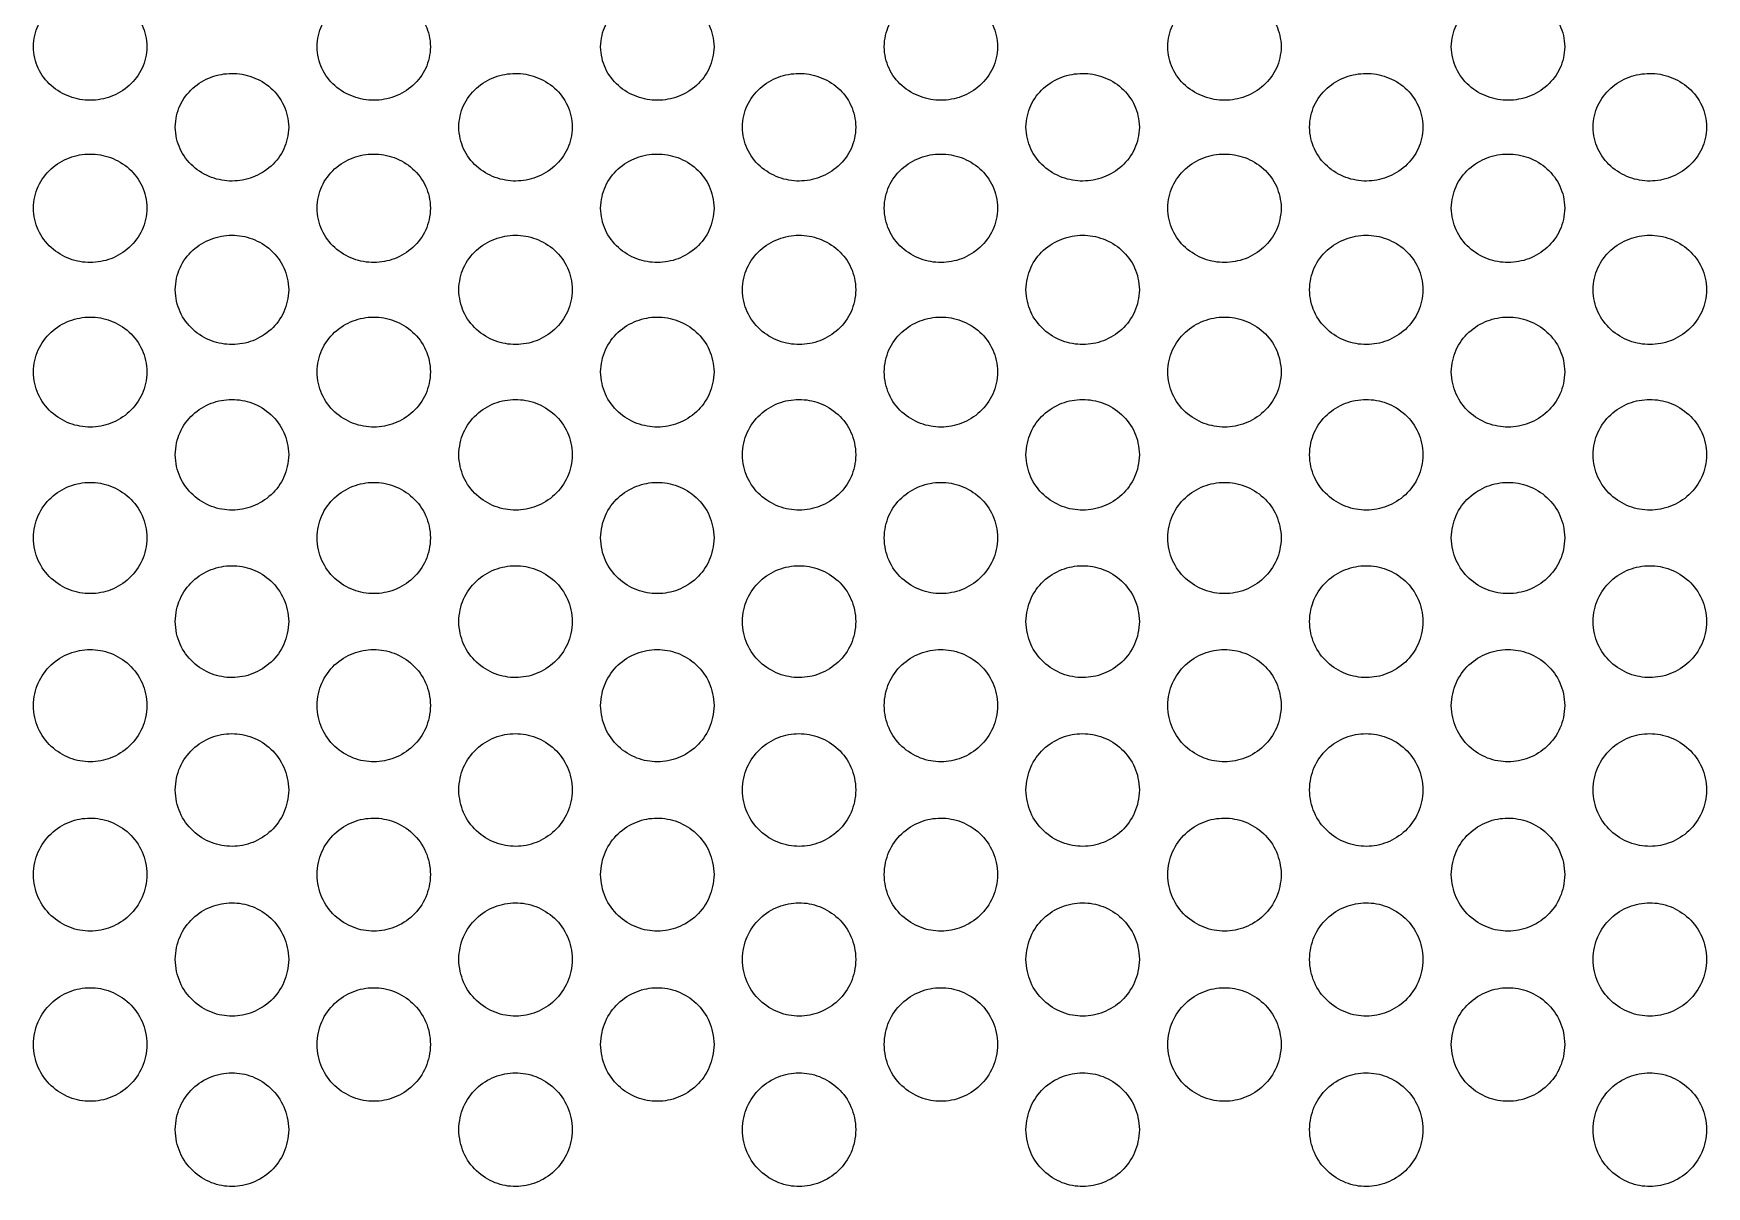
# Model space of a CAD drawing. Header units: millimetres. Extents: x 750 to 8479, y 2174 to 4333.
# Drawn here: x 2393.2 to 2511.2, y 3764.3 to 3845.7 of the extents above; entities that cross this region are included whole.
import ezdxf

# ---------------------------------------------------------------- set-up
doc = ezdxf.new("R2010")
doc.units = ezdxf.units.MM
doc.header["$LTSCALE"] = 153.67
doc.layers.add('02___PRT_ALL_AXES', color=7, linetype='CONTINUOUS')

msp = doc.modelspace()

# ---------------------------------------------------------------- linework, layer by layer
at = {"layer": '02___PRT_ALL_AXES', "linetype": 'Continuous'}
for points in [[(2393.16421, 3844.72816), (2393.18605, 3845.28436), (2393.39803, 3846.27759), (2394.34098, 3847.52364), (2395.68085, 3848.30649), (2397.14755, 3848.56403), (2398.62142, 3848.31688), (2399.97591, 3847.53566), (2400.92905, 3846.28319), (2401.14258, 3845.2866), (2401.16421, 3844.72816)], [(2413.16421, 3844.72816), (2413.18605, 3845.28436), (2413.39803, 3846.27759), (2414.34098, 3847.52364), (2415.68085, 3848.30649), (2417.14755, 3848.56403), (2418.62142, 3848.31688), (2419.97591, 3847.53566), (2420.92905, 3846.28319), (2421.14258, 3845.2866), (2421.16421, 3844.72816)], [(2433.16421, 3844.72816), (2433.18605, 3845.28436), (2433.39803, 3846.27759), (2434.34098, 3847.52364), (2435.68085, 3848.30649), (2437.14755, 3848.56403), (2438.62142, 3848.31688), (2439.97591, 3847.53566), (2440.92905, 3846.28319), (2441.14258, 3845.2866), (2441.16421, 3844.72816)], [(2453.16421, 3844.72816), (2453.18605, 3845.28436), (2453.39803, 3846.27759), (2454.34098, 3847.52364), (2455.68085, 3848.30649), (2457.14755, 3848.56403), (2458.62142, 3848.31688), (2459.97591, 3847.53566), (2460.92905, 3846.28319), (2461.14258, 3845.2866), (2461.16421, 3844.72816)], [(2473.16421, 3844.72816), (2473.18605, 3845.28436), (2473.39803, 3846.27759), (2474.34098, 3847.52364), (2475.68085, 3848.30649), (2477.14755, 3848.56403), (2478.62142, 3848.31688), (2479.97591, 3847.53566), (2480.92905, 3846.28319), (2481.14258, 3845.2866), (2481.16421, 3844.72816)], [(2493.16421, 3844.72816), (2493.18605, 3845.28436), (2493.39803, 3846.27759), (2494.34098, 3847.52364), (2495.68085, 3848.30649), (2497.14755, 3848.56403), (2498.62142, 3848.31688), (2499.97591, 3847.53566), (2500.92905, 3846.28319), (2501.14258, 3845.2866), (2501.16421, 3844.72816)], [(2401.16421, 3844.72816), (2401.14237, 3844.17196), (2400.93039, 3843.17592), (2399.98744, 3841.92082), (2398.64757, 3841.12954), (2397.18087, 3840.86881), (2395.707, 3841.11903), (2394.35251, 3841.9087), (2393.39937, 3843.17031), (2393.18584, 3844.16972), (2393.16421, 3844.72816)], [(2421.16421, 3844.72816), (2421.14237, 3844.17196), (2420.93039, 3843.17592), (2419.98744, 3841.92082), (2418.64757, 3841.12954), (2417.18087, 3840.86881), (2415.707, 3841.11903), (2414.35251, 3841.9087), (2413.39937, 3843.17031), (2413.18584, 3844.16972), (2413.16421, 3844.72816)], [(2441.16421, 3844.72816), (2441.14237, 3844.17196), (2440.93039, 3843.17592), (2439.98744, 3841.92082), (2438.64757, 3841.12954), (2437.18087, 3840.86881), (2435.707, 3841.11903), (2434.35251, 3841.9087), (2433.39937, 3843.17031), (2433.18584, 3844.16972), (2433.16421, 3844.72816)], [(2461.16421, 3844.72816), (2461.14237, 3844.17196), (2460.93039, 3843.17592), (2459.98744, 3841.92082), (2458.64757, 3841.12954), (2457.18087, 3840.86881), (2455.707, 3841.11903), (2454.35251, 3841.9087), (2453.39937, 3843.17031), (2453.18584, 3844.16972), (2453.16421, 3844.72816)], [(2481.16421, 3844.72816), (2481.14237, 3844.17196), (2480.93039, 3843.17592), (2479.98744, 3841.92082), (2478.64757, 3841.12954), (2477.18087, 3840.86881), (2475.707, 3841.11903), (2474.35251, 3841.9087), (2473.39937, 3843.17031), (2473.18584, 3844.16972), (2473.16421, 3844.72816)], [(2501.16421, 3844.72816), (2501.14237, 3844.17196), (2500.93039, 3843.17592), (2499.98744, 3841.92082), (2498.64757, 3841.12954), (2497.18087, 3840.86881), (2495.707, 3841.11903), (2494.35251, 3841.9087), (2493.39937, 3843.17031), (2493.18584, 3844.16972), (2493.16421, 3844.72816)], [(2403.16421, 3839.06088), (2403.18605, 3839.62189), (2403.39803, 3840.62381), (2404.34098, 3841.88097), (2405.68085, 3842.67091), (2407.14755, 3842.93079), (2408.62142, 3842.68139), (2409.97591, 3841.89309), (2410.92905, 3840.62946), (2411.14258, 3839.62415), (2411.16421, 3839.06088)], [(2423.16421, 3839.06088), (2423.18605, 3839.62189), (2423.39803, 3840.62381), (2424.34098, 3841.88097), (2425.68085, 3842.67091), (2427.14755, 3842.93079), (2428.62142, 3842.68139), (2429.97591, 3841.89309), (2430.92905, 3840.62946), (2431.14258, 3839.62415), (2431.16421, 3839.06088)], [(2443.16421, 3839.06088), (2443.18605, 3839.62189), (2443.39803, 3840.62381), (2444.34098, 3841.88097), (2445.68085, 3842.67091), (2447.14755, 3842.93079), (2448.62142, 3842.68139), (2449.97591, 3841.89309), (2450.92905, 3840.62946), (2451.14258, 3839.62415), (2451.16421, 3839.06088)], [(2463.16421, 3839.06088), (2463.18605, 3839.62189), (2463.39803, 3840.62381), (2464.34098, 3841.88097), (2465.68085, 3842.67091), (2467.14755, 3842.93079), (2468.62142, 3842.68139), (2469.97591, 3841.89309), (2470.92905, 3840.62946), (2471.14258, 3839.62415), (2471.16421, 3839.06088)], [(2483.16421, 3839.06088), (2483.18605, 3839.62189), (2483.39803, 3840.62381), (2484.34098, 3841.88097), (2485.68085, 3842.67091), (2487.14755, 3842.93079), (2488.62142, 3842.68139), (2489.97591, 3841.89309), (2490.92905, 3840.62946), (2491.14258, 3839.62415), (2491.16421, 3839.06088)], [(2503.16421, 3839.06088), (2503.18605, 3839.62189), (2503.39803, 3840.62381), (2504.34098, 3841.88097), (2505.68085, 3842.67091), (2507.14755, 3842.93079), (2508.62142, 3842.68139), (2509.97591, 3841.89309), (2510.92905, 3840.62946), (2511.14258, 3839.62415), (2511.16421, 3839.06088)], [(2411.16421, 3839.06088), (2411.14237, 3838.49987), (2410.93039, 3837.49532), (2409.98744, 3836.2297), (2408.64757, 3835.43189), (2407.18087, 3835.16903), (2405.707, 3835.42129), (2404.35251, 3836.21748), (2403.39937, 3837.48966), (2403.18584, 3838.49761), (2403.16421, 3839.06088)], [(2431.16421, 3839.06088), (2431.14237, 3838.49987), (2430.93039, 3837.49532), (2429.98744, 3836.2297), (2428.64757, 3835.43189), (2427.18087, 3835.16903), (2425.707, 3835.42129), (2424.35251, 3836.21748), (2423.39937, 3837.48966), (2423.18584, 3838.49761), (2423.16421, 3839.06088)], [(2451.16421, 3839.06088), (2451.14237, 3838.49987), (2450.93039, 3837.49532), (2449.98744, 3836.2297), (2448.64757, 3835.43189), (2447.18087, 3835.16903), (2445.707, 3835.42129), (2444.35251, 3836.21748), (2443.39937, 3837.48966), (2443.18584, 3838.49761), (2443.16421, 3839.06088)], [(2471.16421, 3839.06088), (2471.14237, 3838.49987), (2470.93039, 3837.49532), (2469.98744, 3836.2297), (2468.64757, 3835.43189), (2467.18087, 3835.16903), (2465.707, 3835.42129), (2464.35251, 3836.21748), (2463.39937, 3837.48966), (2463.18584, 3838.49761), (2463.16421, 3839.06088)], [(2491.16421, 3839.06088), (2491.14237, 3838.49987), (2490.93039, 3837.49532), (2489.98744, 3836.2297), (2488.64757, 3835.43189), (2487.18087, 3835.16903), (2485.707, 3835.42129), (2484.35251, 3836.21748), (2483.39937, 3837.48966), (2483.18584, 3838.49761), (2483.16421, 3839.06088)], [(2511.16421, 3839.06088), (2511.14237, 3838.49987), (2510.93039, 3837.49532), (2509.98744, 3836.2297), (2508.64757, 3835.43189), (2507.18087, 3835.16903), (2505.707, 3835.42129), (2504.35251, 3836.21748), (2503.39937, 3837.48966), (2503.18584, 3838.49761), (2503.16421, 3839.06088)], [(2393.16421, 3833.34646), (2393.18605, 3833.91195), (2393.39803, 3834.92199), (2394.34098, 3836.18952), (2395.68085, 3836.98608), (2397.14755, 3837.24815), (2398.62142, 3836.99665), (2399.97591, 3836.20174), (2400.92905, 3834.92767), (2401.14258, 3833.91423), (2401.16421, 3833.34646)], [(2413.16421, 3833.34646), (2413.18605, 3833.91195), (2413.39803, 3834.92199), (2414.34098, 3836.18952), (2415.68085, 3836.98608), (2417.14755, 3837.24815), (2418.62142, 3836.99665), (2419.97591, 3836.20174), (2420.92905, 3834.92767), (2421.14258, 3833.91423), (2421.16421, 3833.34646)], [(2433.16421, 3833.34646), (2433.18605, 3833.91195), (2433.39803, 3834.92199), (2434.34098, 3836.18952), (2435.68085, 3836.98608), (2437.14755, 3837.24815), (2438.62142, 3836.99665), (2439.97591, 3836.20174), (2440.92905, 3834.92767), (2441.14258, 3833.91423), (2441.16421, 3833.34646)], [(2453.16421, 3833.34646), (2453.18605, 3833.91195), (2453.39803, 3834.92199), (2454.34098, 3836.18952), (2455.68085, 3836.98608), (2457.14755, 3837.24815), (2458.62142, 3836.99665), (2459.97591, 3836.20174), (2460.92905, 3834.92767), (2461.14258, 3833.91423), (2461.16421, 3833.34646)], [(2473.16421, 3833.34646), (2473.18605, 3833.91195), (2473.39803, 3834.92199), (2474.34098, 3836.18952), (2475.68085, 3836.98608), (2477.14755, 3837.24815), (2478.62142, 3836.99665), (2479.97591, 3836.20174), (2480.92905, 3834.92767), (2481.14258, 3833.91423), (2481.16421, 3833.34646)], [(2493.16421, 3833.34646), (2493.18605, 3833.91195), (2493.39803, 3834.92199), (2494.34098, 3836.18952), (2495.68085, 3836.98608), (2497.14755, 3837.24815), (2498.62142, 3836.99665), (2499.97591, 3836.20174), (2500.92905, 3834.92767), (2501.14258, 3833.91423), (2501.16421, 3833.34646)], [(2401.16421, 3833.34646), (2401.14237, 3832.78097), (2400.93039, 3831.76849), (2399.98744, 3830.4931), (2398.64757, 3829.68923), (2397.18087, 3829.42438), (2395.707, 3829.67855), (2394.35251, 3830.48078), (2393.39937, 3831.76279), (2393.18584, 3832.77869), (2393.16421, 3833.34646)], [(2421.16421, 3833.34646), (2421.14237, 3832.78097), (2420.93039, 3831.76849), (2419.98744, 3830.4931), (2418.64757, 3829.68923), (2417.18087, 3829.42438), (2415.707, 3829.67855), (2414.35251, 3830.48078), (2413.39937, 3831.76279), (2413.18584, 3832.77869), (2413.16421, 3833.34646)], [(2441.16421, 3833.34646), (2441.14237, 3832.78097), (2440.93039, 3831.76849), (2439.98744, 3830.4931), (2438.64757, 3829.68923), (2437.18087, 3829.42438), (2435.707, 3829.67855), (2434.35251, 3830.48078), (2433.39937, 3831.76279), (2433.18584, 3832.77869), (2433.16421, 3833.34646)], [(2461.16421, 3833.34646), (2461.14237, 3832.78097), (2460.93039, 3831.76849), (2459.98744, 3830.4931), (2458.64757, 3829.68923), (2457.18087, 3829.42438), (2455.707, 3829.67855), (2454.35251, 3830.48078), (2453.39937, 3831.76279), (2453.18584, 3832.77869), (2453.16421, 3833.34646)], [(2481.16421, 3833.34646), (2481.14237, 3832.78097), (2480.93039, 3831.76849), (2479.98744, 3830.4931), (2478.64757, 3829.68923), (2477.18087, 3829.42438), (2475.707, 3829.67855), (2474.35251, 3830.48078), (2473.39937, 3831.76279), (2473.18584, 3832.77869), (2473.16421, 3833.34646)], [(2501.16421, 3833.34646), (2501.14237, 3832.78097), (2500.93039, 3831.76849), (2499.98744, 3830.4931), (2498.64757, 3829.68923), (2497.18087, 3829.42438), (2495.707, 3829.67855), (2494.35251, 3830.48078), (2493.39937, 3831.76279), (2493.18584, 3832.77869), (2493.16421, 3833.34646)], [(2403.16421, 3827.58824), (2403.18605, 3828.15789), (2403.39803, 3829.17544), (2404.34098, 3830.45261), (2405.68085, 3831.25532), (2407.14755, 3831.51944), (2408.62142, 3831.26598), (2409.97591, 3830.46493), (2410.92905, 3829.18117), (2411.14258, 3828.16018), (2411.16421, 3827.58824)], [(2423.16421, 3827.58824), (2423.18605, 3828.15789), (2423.39803, 3829.17544), (2424.34098, 3830.45261), (2425.68085, 3831.25532), (2427.14755, 3831.51944), (2428.62142, 3831.26598), (2429.97591, 3830.46493), (2430.92905, 3829.18117), (2431.14258, 3828.16018), (2431.16421, 3827.58824)], [(2443.16421, 3827.58824), (2443.18605, 3828.15789), (2443.39803, 3829.17544), (2444.34098, 3830.45261), (2445.68085, 3831.25532), (2447.14755, 3831.51944), (2448.62142, 3831.26598), (2449.97591, 3830.46493), (2450.92905, 3829.18117), (2451.14258, 3828.16018), (2451.16421, 3827.58824)], [(2463.16421, 3827.58824), (2463.18605, 3828.15789), (2463.39803, 3829.17544), (2464.34098, 3830.45261), (2465.68085, 3831.25532), (2467.14755, 3831.51944), (2468.62142, 3831.26598), (2469.97591, 3830.46493), (2470.92905, 3829.18117), (2471.14258, 3828.16018), (2471.16421, 3827.58824)], [(2483.16421, 3827.58824), (2483.18605, 3828.15789), (2483.39803, 3829.17544), (2484.34098, 3830.45261), (2485.68085, 3831.25532), (2487.14755, 3831.51944), (2488.62142, 3831.26598), (2489.97591, 3830.46493), (2490.92905, 3829.18117), (2491.14258, 3828.16018), (2491.16421, 3827.58824)], [(2503.16421, 3827.58824), (2503.18605, 3828.15789), (2503.39803, 3829.17544), (2504.34098, 3830.45261), (2505.68085, 3831.25532), (2507.14755, 3831.51944), (2508.62142, 3831.26598), (2509.97591, 3830.46493), (2510.92905, 3829.18117), (2511.14258, 3828.16018), (2511.16421, 3827.58824)], [(2411.16421, 3827.58824), (2411.14237, 3827.0186), (2410.93039, 3825.99879), (2409.98744, 3824.71436), (2408.64757, 3823.9049), (2407.18087, 3823.63822), (2405.707, 3823.89414), (2404.35251, 3824.70196), (2403.39937, 3825.99305), (2403.18584, 3827.0163), (2403.16421, 3827.58824)], [(2431.16421, 3827.58824), (2431.14237, 3827.0186), (2430.93039, 3825.99879), (2429.98744, 3824.71436), (2428.64757, 3823.9049), (2427.18087, 3823.63822), (2425.707, 3823.89414), (2424.35251, 3824.70196), (2423.39937, 3825.99305), (2423.18584, 3827.0163), (2423.16421, 3827.58824)], [(2451.16421, 3827.58824), (2451.14237, 3827.0186), (2450.93039, 3825.99879), (2449.98744, 3824.71436), (2448.64757, 3823.9049), (2447.18087, 3823.63822), (2445.707, 3823.89414), (2444.35251, 3824.70196), (2443.39937, 3825.99305), (2443.18584, 3827.0163), (2443.16421, 3827.58824)], [(2471.16421, 3827.58824), (2471.14237, 3827.0186), (2470.93039, 3825.99879), (2469.98744, 3824.71436), (2468.64757, 3823.9049), (2467.18087, 3823.63822), (2465.707, 3823.89414), (2464.35251, 3824.70196), (2463.39937, 3825.99305), (2463.18584, 3827.0163), (2463.16421, 3827.58824)], [(2491.16421, 3827.58824), (2491.14237, 3827.0186), (2490.93039, 3825.99879), (2489.98744, 3824.71436), (2488.64757, 3823.9049), (2487.18087, 3823.63822), (2485.707, 3823.89414), (2484.35251, 3824.70196), (2483.39937, 3825.99305), (2483.18584, 3827.0163), (2483.16421, 3827.58824)], [(2511.16421, 3827.58824), (2511.14237, 3827.0186), (2510.93039, 3825.99879), (2509.98744, 3824.71436), (2508.64757, 3823.9049), (2507.18087, 3823.63822), (2505.707, 3823.89414), (2504.35251, 3824.70196), (2503.39937, 3825.99305), (2503.18584, 3827.0163), (2503.16421, 3827.58824)], [(2393.16421, 3821.78958), (2393.18605, 3822.36305), (2393.39803, 3823.38753), (2394.34098, 3824.67359), (2395.68085, 3825.48199), (2397.14755, 3825.74799), (2398.62142, 3825.49272), (2399.97591, 3824.68599), (2400.92905, 3823.39329), (2401.14258, 3822.36536), (2401.16421, 3821.78958)], [(2413.16421, 3821.78958), (2413.18605, 3822.36305), (2413.39803, 3823.38753), (2414.34098, 3824.67359), (2415.68085, 3825.48199), (2417.14755, 3825.74799), (2418.62142, 3825.49272), (2419.97591, 3824.68599), (2420.92905, 3823.39329), (2421.14258, 3822.36536), (2421.16421, 3821.78958)], [(2433.16421, 3821.78958), (2433.18605, 3822.36305), (2433.39803, 3823.38753), (2434.34098, 3824.67359), (2435.68085, 3825.48199), (2437.14755, 3825.74799), (2438.62142, 3825.49272), (2439.97591, 3824.68599), (2440.92905, 3823.39329), (2441.14258, 3822.36536), (2441.16421, 3821.78958)], [(2453.16421, 3821.78958), (2453.18605, 3822.36305), (2453.39803, 3823.38753), (2454.34098, 3824.67359), (2455.68085, 3825.48199), (2457.14755, 3825.74799), (2458.62142, 3825.49272), (2459.97591, 3824.68599), (2460.92905, 3823.39329), (2461.14258, 3822.36536), (2461.16421, 3821.78958)], [(2473.16421, 3821.78958), (2473.18605, 3822.36305), (2473.39803, 3823.38753), (2474.34098, 3824.67359), (2475.68085, 3825.48199), (2477.14755, 3825.74799), (2478.62142, 3825.49272), (2479.97591, 3824.68599), (2480.92905, 3823.39329), (2481.14258, 3822.36536), (2481.16421, 3821.78958)], [(2493.16421, 3821.78958), (2493.18605, 3822.36305), (2493.39803, 3823.38753), (2494.34098, 3824.67359), (2495.68085, 3825.48199), (2497.14755, 3825.74799), (2498.62142, 3825.49272), (2499.97591, 3824.68599), (2500.92905, 3823.39329), (2501.14258, 3822.36536), (2501.16421, 3821.78958)], [(2401.16421, 3821.78958), (2401.14237, 3821.21612), (2400.93039, 3820.18958), (2399.98744, 3818.89687), (2398.64757, 3818.08228), (2397.18087, 3817.81393), (2395.707, 3818.07146), (2394.35251, 3818.88439), (2393.39937, 3820.1838), (2393.18584, 3821.21381), (2393.16421, 3821.78958)], [(2421.16421, 3821.78958), (2421.14237, 3821.21612), (2420.93039, 3820.18958), (2419.98744, 3818.89687), (2418.64757, 3818.08228), (2417.18087, 3817.81393), (2415.707, 3818.07146), (2414.35251, 3818.88439), (2413.39937, 3820.1838), (2413.18584, 3821.21381), (2413.16421, 3821.78958)], [(2441.16421, 3821.78958), (2441.14237, 3821.21612), (2440.93039, 3820.18958), (2439.98744, 3818.89687), (2438.64757, 3818.08228), (2437.18087, 3817.81393), (2435.707, 3818.07146), (2434.35251, 3818.88439), (2433.39937, 3820.1838), (2433.18584, 3821.21381), (2433.16421, 3821.78958)], [(2461.16421, 3821.78958), (2461.14237, 3821.21612), (2460.93039, 3820.18958), (2459.98744, 3818.89687), (2458.64757, 3818.08228), (2457.18087, 3817.81393), (2455.707, 3818.07146), (2454.35251, 3818.88439), (2453.39937, 3820.1838), (2453.18584, 3821.21381), (2453.16421, 3821.78958)], [(2481.16421, 3821.78958), (2481.14237, 3821.21612), (2480.93039, 3820.18958), (2479.98744, 3818.89687), (2478.64757, 3818.08228), (2477.18087, 3817.81393), (2475.707, 3818.07146), (2474.35251, 3818.88439), (2473.39937, 3820.1838), (2473.18584, 3821.21381), (2473.16421, 3821.78958)], [(2501.16421, 3821.78958), (2501.14237, 3821.21612), (2500.93039, 3820.18958), (2499.98744, 3818.89687), (2498.64757, 3818.08228), (2497.18087, 3817.81393), (2495.707, 3818.07146), (2494.35251, 3818.88439), (2493.39937, 3820.1838), (2493.18584, 3821.21381), (2493.16421, 3821.78958)], [(2403.16421, 3815.95388), (2403.18605, 3816.53083), (2403.39803, 3817.56163), (2404.34098, 3818.85583), (2405.68085, 3819.66945), (2407.14755, 3819.93718), (2408.62142, 3819.68025), (2409.97591, 3818.86832), (2410.92905, 3817.56743), (2411.14258, 3816.53315), (2411.16421, 3815.95388)], [(2423.16421, 3815.95388), (2423.18605, 3816.53083), (2423.39803, 3817.56163), (2424.34098, 3818.85583), (2425.68085, 3819.66945), (2427.14755, 3819.93718), (2428.62142, 3819.68025), (2429.97591, 3818.86832), (2430.92905, 3817.56743), (2431.14258, 3816.53315), (2431.16421, 3815.95388)], [(2443.16421, 3815.95388), (2443.18605, 3816.53083), (2443.39803, 3817.56163), (2444.34098, 3818.85583), (2445.68085, 3819.66945), (2447.14755, 3819.93718), (2448.62142, 3819.68025), (2449.97591, 3818.86832), (2450.92905, 3817.56743), (2451.14258, 3816.53315), (2451.16421, 3815.95388)], [(2463.16421, 3815.95388), (2463.18605, 3816.53083), (2463.39803, 3817.56163), (2464.34098, 3818.85583), (2465.68085, 3819.66945), (2467.14755, 3819.93718), (2468.62142, 3819.68025), (2469.97591, 3818.86832), (2470.92905, 3817.56743), (2471.14258, 3816.53315), (2471.16421, 3815.95388)], [(2483.16421, 3815.95388), (2483.18605, 3816.53083), (2483.39803, 3817.56163), (2484.34098, 3818.85583), (2485.68085, 3819.66945), (2487.14755, 3819.93718), (2488.62142, 3819.68025), (2489.97591, 3818.86832), (2490.92905, 3817.56743), (2491.14258, 3816.53315), (2491.16421, 3815.95388)], [(2503.16421, 3815.95388), (2503.18605, 3816.53083), (2503.39803, 3817.56163), (2504.34098, 3818.85583), (2505.68085, 3819.66945), (2507.14755, 3819.93718), (2508.62142, 3819.68025), (2509.97591, 3818.86832), (2510.92905, 3817.56743), (2511.14258, 3816.53315), (2511.16421, 3815.95388)], [(2411.16421, 3815.95388), (2411.14237, 3815.37693), (2410.93039, 3814.34425), (2409.98744, 3813.04401), (2408.64757, 3812.22477), (2407.18087, 3811.95491), (2405.707, 3812.21389), (2404.35251, 3813.03145), (2403.39937, 3814.33843), (2403.18584, 3815.37461), (2403.16421, 3815.95388)], [(2431.16421, 3815.95388), (2431.14237, 3815.37693), (2430.93039, 3814.34425), (2429.98744, 3813.04401), (2428.64757, 3812.22477), (2427.18087, 3811.95491), (2425.707, 3812.21389), (2424.35251, 3813.03145), (2423.39937, 3814.33843), (2423.18584, 3815.37461), (2423.16421, 3815.95388)], [(2451.16421, 3815.95388), (2451.14237, 3815.37693), (2450.93039, 3814.34425), (2449.98744, 3813.04401), (2448.64757, 3812.22477), (2447.18087, 3811.95491), (2445.707, 3812.21389), (2444.35251, 3813.03145), (2443.39937, 3814.33843), (2443.18584, 3815.37461), (2443.16421, 3815.95388)], [(2471.16421, 3815.95388), (2471.14237, 3815.37693), (2470.93039, 3814.34425), (2469.98744, 3813.04401), (2468.64757, 3812.22477), (2467.18087, 3811.95491), (2465.707, 3812.21389), (2464.35251, 3813.03145), (2463.39937, 3814.33843), (2463.18584, 3815.37461), (2463.16421, 3815.95388)], [(2491.16421, 3815.95388), (2491.14237, 3815.37693), (2490.93039, 3814.34425), (2489.98744, 3813.04401), (2488.64757, 3812.22477), (2487.18087, 3811.95491), (2485.707, 3812.21389), (2484.35251, 3813.03145), (2483.39937, 3814.33843), (2483.18584, 3815.37461), (2483.16421, 3815.95388)], [(2511.16421, 3815.95388), (2511.14237, 3815.37693), (2510.93039, 3814.34425), (2509.98744, 3813.04401), (2508.64757, 3812.22477), (2507.18087, 3811.95491), (2505.707, 3812.21389), (2504.35251, 3813.03145), (2503.39937, 3814.33843), (2503.18584, 3815.37461), (2503.16421, 3815.95388)], [(2393.16421, 3810.08452), (2393.18605, 3810.66462), (2393.39803, 3811.70115), (2394.34098, 3813.00273), (2395.68085, 3813.82109), (2397.14755, 3814.0904), (2398.62142, 3813.83196), (2399.97591, 3813.01529), (2400.92905, 3811.70699), (2401.14258, 3810.66695), (2401.16421, 3810.08452)], [(2413.16421, 3810.08452), (2413.18605, 3810.66462), (2413.39803, 3811.70115), (2414.34098, 3813.00273), (2415.68085, 3813.82109), (2417.14755, 3814.0904), (2418.62142, 3813.83196), (2419.97591, 3813.01529), (2420.92905, 3811.70699), (2421.14258, 3810.66695), (2421.16421, 3810.08452)], [(2433.16421, 3810.08452), (2433.18605, 3810.66462), (2433.39803, 3811.70115), (2434.34098, 3813.00273), (2435.68085, 3813.82109), (2437.14755, 3814.0904), (2438.62142, 3813.83196), (2439.97591, 3813.01529), (2440.92905, 3811.70699), (2441.14258, 3810.66695), (2441.16421, 3810.08452)], [(2453.16421, 3810.08452), (2453.18605, 3810.66462), (2453.39803, 3811.70115), (2454.34098, 3813.00273), (2455.68085, 3813.82109), (2457.14755, 3814.0904), (2458.62142, 3813.83196), (2459.97591, 3813.01529), (2460.92905, 3811.70699), (2461.14258, 3810.66695), (2461.16421, 3810.08452)], [(2473.16421, 3810.08452), (2473.18605, 3810.66462), (2473.39803, 3811.70115), (2474.34098, 3813.00273), (2475.68085, 3813.82109), (2477.14755, 3814.0904), (2478.62142, 3813.83196), (2479.97591, 3813.01529), (2480.92905, 3811.70699), (2481.14258, 3810.66695), (2481.16421, 3810.08452)], [(2493.16421, 3810.08452), (2493.18605, 3810.66462), (2493.39803, 3811.70115), (2494.34098, 3813.00273), (2495.68085, 3813.82109), (2497.14755, 3814.0904), (2498.62142, 3813.83196), (2499.97591, 3813.01529), (2500.92905, 3811.70699), (2501.14258, 3810.66695), (2501.16421, 3810.08452)], [(2401.16421, 3810.08452), (2401.14237, 3809.50443), (2400.93039, 3808.46622), (2399.98744, 3807.1592), (2398.64757, 3806.3358), (2397.18087, 3806.06458), (2395.707, 3806.32486), (2394.35251, 3807.14658), (2393.39937, 3808.46037), (2393.18584, 3809.50209), (2393.16421, 3810.08452)], [(2421.16421, 3810.08452), (2421.14237, 3809.50443), (2420.93039, 3808.46622), (2419.98744, 3807.1592), (2418.64757, 3806.3358), (2417.18087, 3806.06458), (2415.707, 3806.32486), (2414.35251, 3807.14658), (2413.39937, 3808.46037), (2413.18584, 3809.50209), (2413.16421, 3810.08452)], [(2441.16421, 3810.08452), (2441.14237, 3809.50443), (2440.93039, 3808.46622), (2439.98744, 3807.1592), (2438.64757, 3806.3358), (2437.18087, 3806.06458), (2435.707, 3806.32486), (2434.35251, 3807.14658), (2433.39937, 3808.46037), (2433.18584, 3809.50209), (2433.16421, 3810.08452)], [(2461.16421, 3810.08452), (2461.14237, 3809.50443), (2460.93039, 3808.46622), (2459.98744, 3807.1592), (2458.64757, 3806.3358), (2457.18087, 3806.06458), (2455.707, 3806.32486), (2454.35251, 3807.14658), (2453.39937, 3808.46037), (2453.18584, 3809.50209), (2453.16421, 3810.08452)], [(2481.16421, 3810.08452), (2481.14237, 3809.50443), (2480.93039, 3808.46622), (2479.98744, 3807.1592), (2478.64757, 3806.3358), (2477.18087, 3806.06458), (2475.707, 3806.32486), (2474.35251, 3807.14658), (2473.39937, 3808.46037), (2473.18584, 3809.50209), (2473.16421, 3810.08452)], [(2501.16421, 3810.08452), (2501.14237, 3809.50443), (2500.93039, 3808.46622), (2499.98744, 3807.1592), (2498.64757, 3806.3358), (2497.18087, 3806.06458), (2495.707, 3806.32486), (2494.35251, 3807.14658), (2493.39937, 3808.46037), (2493.18584, 3809.50209), (2493.16421, 3810.08452)], [(2403.16421, 3804.18495), (2403.18605, 3804.76786), (2403.39803, 3805.80951), (2404.34098, 3807.11772), (2405.68085, 3807.94034), (2407.14755, 3808.21107), (2408.62142, 3807.95126), (2409.97591, 3807.13034), (2410.92905, 3805.81537), (2411.14258, 3804.7702), (2411.16421, 3804.18495)], [(2423.16421, 3804.18495), (2423.18605, 3804.76786), (2423.39803, 3805.80951), (2424.34098, 3807.11772), (2425.68085, 3807.94034), (2427.14755, 3808.21107), (2428.62142, 3807.95126), (2429.97591, 3807.13034), (2430.92905, 3805.81537), (2431.14258, 3804.7702), (2431.16421, 3804.18495)], [(2443.16421, 3804.18495), (2443.18605, 3804.76786), (2443.39803, 3805.80951), (2444.34098, 3807.11772), (2445.68085, 3807.94034), (2447.14755, 3808.21107), (2448.62142, 3807.95126), (2449.97591, 3807.13034), (2450.92905, 3805.81537), (2451.14258, 3804.7702), (2451.16421, 3804.18495)], [(2463.16421, 3804.18495), (2463.18605, 3804.76786), (2463.39803, 3805.80951), (2464.34098, 3807.11772), (2465.68085, 3807.94034), (2467.14755, 3808.21107), (2468.62142, 3807.95126), (2469.97591, 3807.13034), (2470.92905, 3805.81537), (2471.14258, 3804.7702), (2471.16421, 3804.18495)], [(2483.16421, 3804.18495), (2483.18605, 3804.76786), (2483.39803, 3805.80951), (2484.34098, 3807.11772), (2485.68085, 3807.94034), (2487.14755, 3808.21107), (2488.62142, 3807.95126), (2489.97591, 3807.13034), (2490.92905, 3805.81537), (2491.14258, 3804.7702), (2491.16421, 3804.18495)], [(2503.16421, 3804.18495), (2503.18605, 3804.76786), (2503.39803, 3805.80951), (2504.34098, 3807.11772), (2505.68085, 3807.94034), (2507.14755, 3808.21107), (2508.62142, 3807.95126), (2509.97591, 3807.13034), (2510.92905, 3805.81537), (2511.14258, 3804.7702), (2511.16421, 3804.18495)], [(2411.16421, 3804.18495), (2411.14237, 3803.60204), (2410.93039, 3802.55891), (2409.98744, 3801.24589), (2408.64757, 3800.41879), (2407.18087, 3800.14637), (2405.707, 3800.40781), (2404.35251, 3801.23321), (2403.39937, 3802.55303), (2403.18584, 3803.5997), (2403.16421, 3804.18495)], [(2431.16421, 3804.18495), (2431.14237, 3803.60204), (2430.93039, 3802.55891), (2429.98744, 3801.24589), (2428.64757, 3800.41879), (2427.18087, 3800.14637), (2425.707, 3800.40781), (2424.35251, 3801.23321), (2423.39937, 3802.55303), (2423.18584, 3803.5997), (2423.16421, 3804.18495)], [(2451.16421, 3804.18495), (2451.14237, 3803.60204), (2450.93039, 3802.55891), (2449.98744, 3801.24589), (2448.64757, 3800.41879), (2447.18087, 3800.14637), (2445.707, 3800.40781), (2444.35251, 3801.23321), (2443.39937, 3802.55303), (2443.18584, 3803.5997), (2443.16421, 3804.18495)], [(2471.16421, 3804.18495), (2471.14237, 3803.60204), (2470.93039, 3802.55891), (2469.98744, 3801.24589), (2468.64757, 3800.41879), (2467.18087, 3800.14637), (2465.707, 3800.40781), (2464.35251, 3801.23321), (2463.39937, 3802.55303), (2463.18584, 3803.5997), (2463.16421, 3804.18495)], [(2491.16421, 3804.18495), (2491.14237, 3803.60204), (2490.93039, 3802.55891), (2489.98744, 3801.24589), (2488.64757, 3800.41879), (2487.18087, 3800.14637), (2485.707, 3800.40781), (2484.35251, 3801.23321), (2483.39937, 3802.55303), (2483.18584, 3803.5997), (2483.16421, 3804.18495)], [(2511.16421, 3804.18495), (2511.14237, 3803.60204), (2510.93039, 3802.55891), (2509.98744, 3801.24589), (2508.64757, 3800.41879), (2507.18087, 3800.14637), (2505.707, 3800.40781), (2504.35251, 3801.23321), (2503.39937, 3802.55303), (2503.18584, 3803.5997), (2503.16421, 3804.18495)], [(2393.16421, 3798.2586), (2393.18605, 3798.84398), (2393.39803, 3799.89014), (2394.34098, 3801.20421), (2395.68085, 3802.03062), (2397.14755, 3802.3026), (2398.62142, 3802.04159), (2399.97591, 3801.21689), (2400.92905, 3799.89603), (2401.14258, 3798.84633), (2401.16421, 3798.2586)], [(2413.16421, 3798.2586), (2413.18605, 3798.84398), (2413.39803, 3799.89014), (2414.34098, 3801.20421), (2415.68085, 3802.03062), (2417.14755, 3802.3026), (2418.62142, 3802.04159), (2419.97591, 3801.21689), (2420.92905, 3799.89603), (2421.14258, 3798.84633), (2421.16421, 3798.2586)], [(2433.16421, 3798.2586), (2433.18605, 3798.84398), (2433.39803, 3799.89014), (2434.34098, 3801.20421), (2435.68085, 3802.03062), (2437.14755, 3802.3026), (2438.62142, 3802.04159), (2439.97591, 3801.21689), (2440.92905, 3799.89603), (2441.14258, 3798.84633), (2441.16421, 3798.2586)], [(2453.16421, 3798.2586), (2453.18605, 3798.84398), (2453.39803, 3799.89014), (2454.34098, 3801.20421), (2455.68085, 3802.03062), (2457.14755, 3802.3026), (2458.62142, 3802.04159), (2459.97591, 3801.21689), (2460.92905, 3799.89603), (2461.14258, 3798.84633), (2461.16421, 3798.2586)], [(2473.16421, 3798.2586), (2473.18605, 3798.84398), (2473.39803, 3799.89014), (2474.34098, 3801.20421), (2475.68085, 3802.03062), (2477.14755, 3802.3026), (2478.62142, 3802.04159), (2479.97591, 3801.21689), (2480.92905, 3799.89603), (2481.14258, 3798.84633), (2481.16421, 3798.2586)], [(2493.16421, 3798.2586), (2493.18605, 3798.84398), (2493.39803, 3799.89014), (2494.34098, 3801.20421), (2495.68085, 3802.03062), (2497.14755, 3802.3026), (2498.62142, 3802.04159), (2499.97591, 3801.21689), (2500.92905, 3799.89603), (2501.14258, 3798.84633), (2501.16421, 3798.2586)], [(2401.16421, 3798.2586), (2401.14237, 3797.67323), (2400.93039, 3796.62577), (2399.98744, 3795.30751), (2398.64757, 3794.47721), (2397.18087, 3794.20375), (2395.707, 3794.46618), (2394.35251, 3795.29478), (2393.39937, 3796.61987), (2393.18584, 3797.67087), (2393.16421, 3798.2586)], [(2421.16421, 3798.2586), (2421.14237, 3797.67323), (2420.93039, 3796.62577), (2419.98744, 3795.30751), (2418.64757, 3794.47721), (2417.18087, 3794.20375), (2415.707, 3794.46618), (2414.35251, 3795.29478), (2413.39937, 3796.61987), (2413.18584, 3797.67087), (2413.16421, 3798.2586)], [(2441.16421, 3798.2586), (2441.14237, 3797.67323), (2440.93039, 3796.62577), (2439.98744, 3795.30751), (2438.64757, 3794.47721), (2437.18087, 3794.20375), (2435.707, 3794.46618), (2434.35251, 3795.29478), (2433.39937, 3796.61987), (2433.18584, 3797.67087), (2433.16421, 3798.2586)], [(2461.16421, 3798.2586), (2461.14237, 3797.67323), (2460.93039, 3796.62577), (2459.98744, 3795.30751), (2458.64757, 3794.47721), (2457.18087, 3794.20375), (2455.707, 3794.46618), (2454.35251, 3795.29478), (2453.39937, 3796.61987), (2453.18584, 3797.67087), (2453.16421, 3798.2586)], [(2481.16421, 3798.2586), (2481.14237, 3797.67323), (2480.93039, 3796.62577), (2479.98744, 3795.30751), (2478.64757, 3794.47721), (2477.18087, 3794.20375), (2475.707, 3794.46618), (2474.35251, 3795.29478), (2473.39937, 3796.61987), (2473.18584, 3797.67087), (2473.16421, 3798.2586)], [(2501.16421, 3798.2586), (2501.14237, 3797.67323), (2500.93039, 3796.62577), (2499.98744, 3795.30751), (2498.64757, 3794.47721), (2497.18087, 3794.20375), (2495.707, 3794.46618), (2494.35251, 3795.29478), (2493.39937, 3796.61987), (2493.18584, 3797.67087), (2493.16421, 3798.2586)], [(2403.16421, 3792.30894), (2403.18605, 3792.89644), (2403.39803, 3793.9465), (2404.34098, 3795.26567), (2405.68085, 3796.09538), (2407.14755, 3796.36847), (2408.62142, 3796.10639), (2409.97591, 3795.2784), (2410.92905, 3793.95242), (2411.14258, 3792.89881), (2411.16421, 3792.30894)], [(2423.16421, 3792.30894), (2423.18605, 3792.89644), (2423.39803, 3793.9465), (2424.34098, 3795.26567), (2425.68085, 3796.09538), (2427.14755, 3796.36847), (2428.62142, 3796.10639), (2429.97591, 3795.2784), (2430.92905, 3793.95242), (2431.14258, 3792.89881), (2431.16421, 3792.30894)], [(2443.16421, 3792.30894), (2443.18605, 3792.89644), (2443.39803, 3793.9465), (2444.34098, 3795.26567), (2445.68085, 3796.09538), (2447.14755, 3796.36847), (2448.62142, 3796.10639), (2449.97591, 3795.2784), (2450.92905, 3793.95242), (2451.14258, 3792.89881), (2451.16421, 3792.30894)], [(2463.16421, 3792.30894), (2463.18605, 3792.89644), (2463.39803, 3793.9465), (2464.34098, 3795.26567), (2465.68085, 3796.09538), (2467.14755, 3796.36847), (2468.62142, 3796.10639), (2469.97591, 3795.2784), (2470.92905, 3793.95242), (2471.14258, 3792.89881), (2471.16421, 3792.30894)], [(2483.16421, 3792.30894), (2483.18605, 3792.89644), (2483.39803, 3793.9465), (2484.34098, 3795.26567), (2485.68085, 3796.09538), (2487.14755, 3796.36847), (2488.62142, 3796.10639), (2489.97591, 3795.2784), (2490.92905, 3793.95242), (2491.14258, 3792.89881), (2491.16421, 3792.30894)], [(2503.16421, 3792.30894), (2503.18605, 3792.89644), (2503.39803, 3793.9465), (2504.34098, 3795.26567), (2505.68085, 3796.09538), (2507.14755, 3796.36847), (2508.62142, 3796.10639), (2509.97591, 3795.2784), (2510.92905, 3793.95242), (2511.14258, 3792.89881), (2511.16421, 3792.30894)], [(2411.16421, 3792.30894), (2411.14237, 3791.72144), (2410.93039, 3790.67027), (2409.98744, 3789.34754), (2408.64757, 3788.51453), (2407.18087, 3788.24018), (2405.707, 3788.50346), (2404.35251, 3789.33477), (2403.39937, 3790.66435), (2403.18584, 3791.71907), (2403.16421, 3792.30894)], [(2431.16421, 3792.30894), (2431.14237, 3791.72144), (2430.93039, 3790.67027), (2429.98744, 3789.34754), (2428.64757, 3788.51453), (2427.18087, 3788.24018), (2425.707, 3788.50346), (2424.35251, 3789.33477), (2423.39937, 3790.66435), (2423.18584, 3791.71907), (2423.16421, 3792.30894)], [(2451.16421, 3792.30894), (2451.14237, 3791.72144), (2450.93039, 3790.67027), (2449.98744, 3789.34754), (2448.64757, 3788.51453), (2447.18087, 3788.24018), (2445.707, 3788.50346), (2444.35251, 3789.33477), (2443.39937, 3790.66435), (2443.18584, 3791.71907), (2443.16421, 3792.30894)], [(2471.16421, 3792.30894), (2471.14237, 3791.72144), (2470.93039, 3790.67027), (2469.98744, 3789.34754), (2468.64757, 3788.51453), (2467.18087, 3788.24018), (2465.707, 3788.50346), (2464.35251, 3789.33477), (2463.39937, 3790.66435), (2463.18584, 3791.71907), (2463.16421, 3792.30894)], [(2491.16421, 3792.30894), (2491.14237, 3791.72144), (2490.93039, 3790.67027), (2489.98744, 3789.34754), (2488.64757, 3788.51453), (2487.18087, 3788.24018), (2485.707, 3788.50346), (2484.35251, 3789.33477), (2483.39937, 3790.66435), (2483.18584, 3791.71907), (2483.16421, 3792.30894)], [(2511.16421, 3792.30894), (2511.14237, 3791.72144), (2510.93039, 3790.67027), (2509.98744, 3789.34754), (2508.64757, 3788.51453), (2507.18087, 3788.24018), (2505.707, 3788.50346), (2504.35251, 3789.33477), (2503.39937, 3790.66435), (2503.18584, 3791.71907), (2503.16421, 3792.30894)], [(2393.16421, 3786.33944), (2393.18605, 3786.92872), (2393.39803, 3787.98207), (2394.34098, 3789.30556), (2395.68085, 3790.13809), (2397.14755, 3790.41212), (2398.62142, 3790.14914), (2399.97591, 3789.31834), (2400.92905, 3787.988), (2401.14258, 3786.9311), (2401.16421, 3786.33944)], [(2413.16421, 3786.33944), (2413.18605, 3786.92872), (2413.39803, 3787.98207), (2414.34098, 3789.30556), (2415.68085, 3790.13809), (2417.14755, 3790.41212), (2418.62142, 3790.14914), (2419.97591, 3789.31834), (2420.92905, 3787.988), (2421.14258, 3786.9311), (2421.16421, 3786.33944)], [(2433.16421, 3786.33944), (2433.18605, 3786.92872), (2433.39803, 3787.98207), (2434.34098, 3789.30556), (2435.68085, 3790.13809), (2437.14755, 3790.41212), (2438.62142, 3790.14914), (2439.97591, 3789.31834), (2440.92905, 3787.988), (2441.14258, 3786.9311), (2441.16421, 3786.33944)], [(2453.16421, 3786.33944), (2453.18605, 3786.92872), (2453.39803, 3787.98207), (2454.34098, 3789.30556), (2455.68085, 3790.13809), (2457.14755, 3790.41212), (2458.62142, 3790.14914), (2459.97591, 3789.31834), (2460.92905, 3787.988), (2461.14258, 3786.9311), (2461.16421, 3786.33944)], [(2473.16421, 3786.33944), (2473.18605, 3786.92872), (2473.39803, 3787.98207), (2474.34098, 3789.30556), (2475.68085, 3790.13809), (2477.14755, 3790.41212), (2478.62142, 3790.14914), (2479.97591, 3789.31834), (2480.92905, 3787.988), (2481.14258, 3786.9311), (2481.16421, 3786.33944)], [(2493.16421, 3786.33944), (2493.18605, 3786.92872), (2493.39803, 3787.98207), (2494.34098, 3789.30556), (2495.68085, 3790.13809), (2497.14755, 3790.41212), (2498.62142, 3790.14914), (2499.97591, 3789.31834), (2500.92905, 3787.988), (2501.14258, 3786.9311), (2501.16421, 3786.33944)], [(2401.16421, 3786.33944), (2401.14237, 3785.75015), (2400.93039, 3784.69589), (2399.98744, 3783.36946), (2398.64757, 3782.53421), (2397.18087, 3782.25915), (2395.707, 3782.52312), (2394.35251, 3783.35666), (2393.39937, 3784.68995), (2393.18584, 3785.74778), (2393.16421, 3786.33944)], [(2421.16421, 3786.33944), (2421.14237, 3785.75015), (2420.93039, 3784.69589), (2419.98744, 3783.36946), (2418.64757, 3782.53421), (2417.18087, 3782.25915), (2415.707, 3782.52312), (2414.35251, 3783.35666), (2413.39937, 3784.68995), (2413.18584, 3785.74778), (2413.16421, 3786.33944)], [(2441.16421, 3786.33944), (2441.14237, 3785.75015), (2440.93039, 3784.69589), (2439.98744, 3783.36946), (2438.64757, 3782.53421), (2437.18087, 3782.25915), (2435.707, 3782.52312), (2434.35251, 3783.35666), (2433.39937, 3784.68995), (2433.18584, 3785.74778), (2433.16421, 3786.33944)], [(2461.16421, 3786.33944), (2461.14237, 3785.75015), (2460.93039, 3784.69589), (2459.98744, 3783.36946), (2458.64757, 3782.53421), (2457.18087, 3782.25915), (2455.707, 3782.52312), (2454.35251, 3783.35666), (2453.39937, 3784.68995), (2453.18584, 3785.74778), (2453.16421, 3786.33944)], [(2481.16421, 3786.33944), (2481.14237, 3785.75015), (2480.93039, 3784.69589), (2479.98744, 3783.36946), (2478.64757, 3782.53421), (2477.18087, 3782.25915), (2475.707, 3782.52312), (2474.35251, 3783.35666), (2473.39937, 3784.68995), (2473.18584, 3785.74778), (2473.16421, 3786.33944)], [(2501.16421, 3786.33944), (2501.14237, 3785.75015), (2500.93039, 3784.69589), (2499.98744, 3783.36946), (2498.64757, 3782.53421), (2497.18087, 3782.25915), (2495.707, 3782.52312), (2494.35251, 3783.35666), (2493.39937, 3784.68995), (2493.18584, 3785.74778), (2493.16421, 3786.33944)], [(2403.16421, 3780.35358), (2403.18605, 3780.9443), (2403.39803, 3782.00032), (2404.34098, 3783.32737), (2405.68085, 3784.16222), (2407.14755, 3784.43703), (2408.62142, 3784.17331), (2409.97591, 3783.34018), (2410.92905, 3782.00627), (2411.14258, 3780.94668), (2411.16421, 3780.35358)], [(2423.16421, 3780.35358), (2423.18605, 3780.9443), (2423.39803, 3782.00032), (2424.34098, 3783.32737), (2425.68085, 3784.16222), (2427.14755, 3784.43703), (2428.62142, 3784.17331), (2429.97591, 3783.34018), (2430.92905, 3782.00627), (2431.14258, 3780.94668), (2431.16421, 3780.35358)], [(2443.16421, 3780.35358), (2443.18605, 3780.9443), (2443.39803, 3782.00032), (2444.34098, 3783.32737), (2445.68085, 3784.16222), (2447.14755, 3784.43703), (2448.62142, 3784.17331), (2449.97591, 3783.34018), (2450.92905, 3782.00627), (2451.14258, 3780.94668), (2451.16421, 3780.35358)], [(2463.16421, 3780.35358), (2463.18605, 3780.9443), (2463.39803, 3782.00032), (2464.34098, 3783.32737), (2465.68085, 3784.16222), (2467.14755, 3784.43703), (2468.62142, 3784.17331), (2469.97591, 3783.34018), (2470.92905, 3782.00627), (2471.14258, 3780.94668), (2471.16421, 3780.35358)], [(2483.16421, 3780.35358), (2483.18605, 3780.9443), (2483.39803, 3782.00032), (2484.34098, 3783.32737), (2485.68085, 3784.16222), (2487.14755, 3784.43703), (2488.62142, 3784.17331), (2489.97591, 3783.34018), (2490.92905, 3782.00627), (2491.14258, 3780.94668), (2491.16421, 3780.35358)], [(2503.16421, 3780.35358), (2503.18605, 3780.9443), (2503.39803, 3782.00032), (2504.34098, 3783.32737), (2505.68085, 3784.16222), (2507.14755, 3784.43703), (2508.62142, 3784.17331), (2509.97591, 3783.34018), (2510.92905, 3782.00627), (2511.14258, 3780.94668), (2511.16421, 3780.35358)], [(2411.16421, 3780.35358), (2411.14237, 3779.76285), (2410.93039, 3778.70611), (2409.98744, 3777.37676), (2408.64757, 3776.53976), (2407.18087, 3776.26414), (2405.707, 3776.52864), (2404.35251, 3777.36393), (2403.39937, 3778.70016), (2403.18584, 3779.76047), (2403.16421, 3780.35358)], [(2431.16421, 3780.35358), (2431.14237, 3779.76285), (2430.93039, 3778.70611), (2429.98744, 3777.37676), (2428.64757, 3776.53976), (2427.18087, 3776.26414), (2425.707, 3776.52864), (2424.35251, 3777.36393), (2423.39937, 3778.70016), (2423.18584, 3779.76047), (2423.16421, 3780.35358)], [(2451.16421, 3780.35358), (2451.14237, 3779.76285), (2450.93039, 3778.70611), (2449.98744, 3777.37676), (2448.64757, 3776.53976), (2447.18087, 3776.26414), (2445.707, 3776.52864), (2444.35251, 3777.36393), (2443.39937, 3778.70016), (2443.18584, 3779.76047), (2443.16421, 3780.35358)], [(2471.16421, 3780.35358), (2471.14237, 3779.76285), (2470.93039, 3778.70611), (2469.98744, 3777.37676), (2468.64757, 3776.53976), (2467.18087, 3776.26414), (2465.707, 3776.52864), (2464.35251, 3777.36393), (2463.39937, 3778.70016), (2463.18584, 3779.76047), (2463.16421, 3780.35358)], [(2491.16421, 3780.35358), (2491.14237, 3779.76285), (2490.93039, 3778.70611), (2489.98744, 3777.37676), (2488.64757, 3776.53976), (2487.18087, 3776.26414), (2485.707, 3776.52864), (2484.35251, 3777.36393), (2483.39937, 3778.70016), (2483.18584, 3779.76047), (2483.16421, 3780.35358)], [(2511.16421, 3780.35358), (2511.14237, 3779.76285), (2510.93039, 3778.70611), (2509.98744, 3777.37676), (2508.64757, 3776.53976), (2507.18087, 3776.26414), (2505.707, 3776.52864), (2504.35251, 3777.36393), (2503.39937, 3778.70016), (2503.18584, 3779.76047), (2503.16421, 3780.35358)], [(2393.16421, 3774.35486), (2393.18605, 3774.94668), (2393.39803, 3776.00475), (2394.34098, 3777.33458), (2395.68085, 3778.17127), (2397.14755, 3778.4467), (2398.62142, 3778.18238), (2399.97591, 3777.34741), (2400.92905, 3776.01071), (2401.14258, 3774.94906), (2401.16421, 3774.35486)], [(2413.16421, 3774.35486), (2413.18605, 3774.94668), (2413.39803, 3776.00475), (2414.34098, 3777.33458), (2415.68085, 3778.17127), (2417.14755, 3778.4467), (2418.62142, 3778.18238), (2419.97591, 3777.34741), (2420.92905, 3776.01071), (2421.14258, 3774.94906), (2421.16421, 3774.35486)], [(2433.16421, 3774.35486), (2433.18605, 3774.94668), (2433.39803, 3776.00475), (2434.34098, 3777.33458), (2435.68085, 3778.17127), (2437.14755, 3778.4467), (2438.62142, 3778.18238), (2439.97591, 3777.34741), (2440.92905, 3776.01071), (2441.14258, 3774.94906), (2441.16421, 3774.35486)], [(2453.16421, 3774.35486), (2453.18605, 3774.94668), (2453.39803, 3776.00475), (2454.34098, 3777.33458), (2455.68085, 3778.17127), (2457.14755, 3778.4467), (2458.62142, 3778.18238), (2459.97591, 3777.34741), (2460.92905, 3776.01071), (2461.14258, 3774.94906), (2461.16421, 3774.35486)], [(2473.16421, 3774.35486), (2473.18605, 3774.94668), (2473.39803, 3776.00475), (2474.34098, 3777.33458), (2475.68085, 3778.17127), (2477.14755, 3778.4467), (2478.62142, 3778.18238), (2479.97591, 3777.34741), (2480.92905, 3776.01071), (2481.14258, 3774.94906), (2481.16421, 3774.35486)], [(2493.16421, 3774.35486), (2493.18605, 3774.94668), (2493.39803, 3776.00475), (2494.34098, 3777.33458), (2495.68085, 3778.17127), (2497.14755, 3778.4467), (2498.62142, 3778.18238), (2499.97591, 3777.34741), (2500.92905, 3776.01071), (2501.14258, 3774.94906), (2501.16421, 3774.35486)], [(2401.16421, 3774.35486), (2401.14237, 3773.76303), (2400.93039, 3772.70443), (2399.98744, 3771.37293), (2398.64757, 3770.53468), (2397.18087, 3770.25865), (2395.707, 3770.52354), (2394.35251, 3771.36008), (2393.39937, 3772.69847), (2393.18584, 3773.76065), (2393.16421, 3774.35486)], [(2421.16421, 3774.35486), (2421.14237, 3773.76303), (2420.93039, 3772.70443), (2419.98744, 3771.37293), (2418.64757, 3770.53468), (2417.18087, 3770.25865), (2415.707, 3770.52354), (2414.35251, 3771.36008), (2413.39937, 3772.69847), (2413.18584, 3773.76065), (2413.16421, 3774.35486)], [(2441.16421, 3774.35486), (2441.14237, 3773.76303), (2440.93039, 3772.70443), (2439.98744, 3771.37293), (2438.64757, 3770.53468), (2437.18087, 3770.25865), (2435.707, 3770.52354), (2434.35251, 3771.36008), (2433.39937, 3772.69847), (2433.18584, 3773.76065), (2433.16421, 3774.35486)], [(2461.16421, 3774.35486), (2461.14237, 3773.76303), (2460.93039, 3772.70443), (2459.98744, 3771.37293), (2458.64757, 3770.53468), (2457.18087, 3770.25865), (2455.707, 3770.52354), (2454.35251, 3771.36008), (2453.39937, 3772.69847), (2453.18584, 3773.76065), (2453.16421, 3774.35486)], [(2481.16421, 3774.35486), (2481.14237, 3773.76303), (2480.93039, 3772.70443), (2479.98744, 3771.37293), (2478.64757, 3770.53468), (2477.18087, 3770.25865), (2475.707, 3770.52354), (2474.35251, 3771.36008), (2473.39937, 3772.69847), (2473.18584, 3773.76065), (2473.16421, 3774.35486)], [(2501.16421, 3774.35486), (2501.14237, 3773.76303), (2500.93039, 3772.70443), (2499.98744, 3771.37293), (2498.64757, 3770.53468), (2497.18087, 3770.25865), (2495.707, 3770.52354), (2494.35251, 3771.36008), (2493.39937, 3772.69847), (2493.18584, 3773.76065), (2493.16421, 3774.35486)], [(2403.16421, 3768.34677), (2403.18605, 3768.93934), (2403.39803, 3769.99886), (2404.34098, 3771.33068), (2405.68085, 3772.16873), (2407.14755, 3772.44462), (2408.62142, 3772.17986), (2409.97591, 3771.34354), (2410.92905, 3770.00483), (2411.14258, 3768.94173), (2411.16421, 3768.34677)], [(2423.16421, 3768.34677), (2423.18605, 3768.93934), (2423.39803, 3769.99886), (2424.34098, 3771.33068), (2425.68085, 3772.16873), (2427.14755, 3772.44462), (2428.62142, 3772.17986), (2429.97591, 3771.34354), (2430.92905, 3770.00483), (2431.14258, 3768.94173), (2431.16421, 3768.34677)], [(2443.16421, 3768.34677), (2443.18605, 3768.93934), (2443.39803, 3769.99886), (2444.34098, 3771.33068), (2445.68085, 3772.16873), (2447.14755, 3772.44462), (2448.62142, 3772.17986), (2449.97591, 3771.34354), (2450.92905, 3770.00483), (2451.14258, 3768.94173), (2451.16421, 3768.34677)], [(2463.16421, 3768.34677), (2463.18605, 3768.93934), (2463.39803, 3769.99886), (2464.34098, 3771.33068), (2465.68085, 3772.16873), (2467.14755, 3772.44462), (2468.62142, 3772.17986), (2469.97591, 3771.34354), (2470.92905, 3770.00483), (2471.14258, 3768.94173), (2471.16421, 3768.34677)], [(2483.16421, 3768.34677), (2483.18605, 3768.93934), (2483.39803, 3769.99886), (2484.34098, 3771.33068), (2485.68085, 3772.16873), (2487.14755, 3772.44462), (2488.62142, 3772.17986), (2489.97591, 3771.34354), (2490.92905, 3770.00483), (2491.14258, 3768.94173), (2491.16421, 3768.34677)], [(2503.16421, 3768.34677), (2503.18605, 3768.93934), (2503.39803, 3769.99886), (2504.34098, 3771.33068), (2505.68085, 3772.16873), (2507.14755, 3772.44462), (2508.62142, 3772.17986), (2509.97591, 3771.34354), (2510.92905, 3770.00483), (2511.14258, 3768.94173), (2511.16421, 3768.34677)], [(2411.16421, 3768.34677), (2411.14237, 3767.7542), (2410.93039, 3766.69436), (2409.98744, 3765.36149), (2408.64757, 3764.52246), (2407.18087, 3764.2462), (2405.707, 3764.51132), (2404.35251, 3765.34862), (2403.39937, 3766.68839), (2403.18584, 3767.75182), (2403.16421, 3768.34677)], [(2431.16421, 3768.34677), (2431.14237, 3767.7542), (2430.93039, 3766.69436), (2429.98744, 3765.36149), (2428.64757, 3764.52246), (2427.18087, 3764.2462), (2425.707, 3764.51132), (2424.35251, 3765.34862), (2423.39937, 3766.68839), (2423.18584, 3767.75182), (2423.16421, 3768.34677)], [(2451.16421, 3768.34677), (2451.14237, 3767.7542), (2450.93039, 3766.69436), (2449.98744, 3765.36149), (2448.64757, 3764.52246), (2447.18087, 3764.2462), (2445.707, 3764.51132), (2444.35251, 3765.34862), (2443.39937, 3766.68839), (2443.18584, 3767.75182), (2443.16421, 3768.34677)], [(2471.16421, 3768.34677), (2471.14237, 3767.7542), (2470.93039, 3766.69436), (2469.98744, 3765.36149), (2468.64757, 3764.52246), (2467.18087, 3764.2462), (2465.707, 3764.51132), (2464.35251, 3765.34862), (2463.39937, 3766.68839), (2463.18584, 3767.75182), (2463.16421, 3768.34677)], [(2491.16421, 3768.34677), (2491.14237, 3767.7542), (2490.93039, 3766.69436), (2489.98744, 3765.36149), (2488.64757, 3764.52246), (2487.18087, 3764.2462), (2485.707, 3764.51132), (2484.35251, 3765.34862), (2483.39937, 3766.68839), (2483.18584, 3767.75182), (2483.16421, 3768.34677)], [(2511.16421, 3768.34677), (2511.14237, 3767.7542), (2510.93039, 3766.69436), (2509.98744, 3765.36149), (2508.64757, 3764.52246), (2507.18087, 3764.2462), (2505.707, 3764.51132), (2504.35251, 3765.34862), (2503.39937, 3766.68839), (2503.18584, 3767.75182), (2503.16421, 3768.34677)]]:
    msp.add_open_spline(points, degree=3, dxfattribs=at)

doc.saveas('drawing.dxf')
